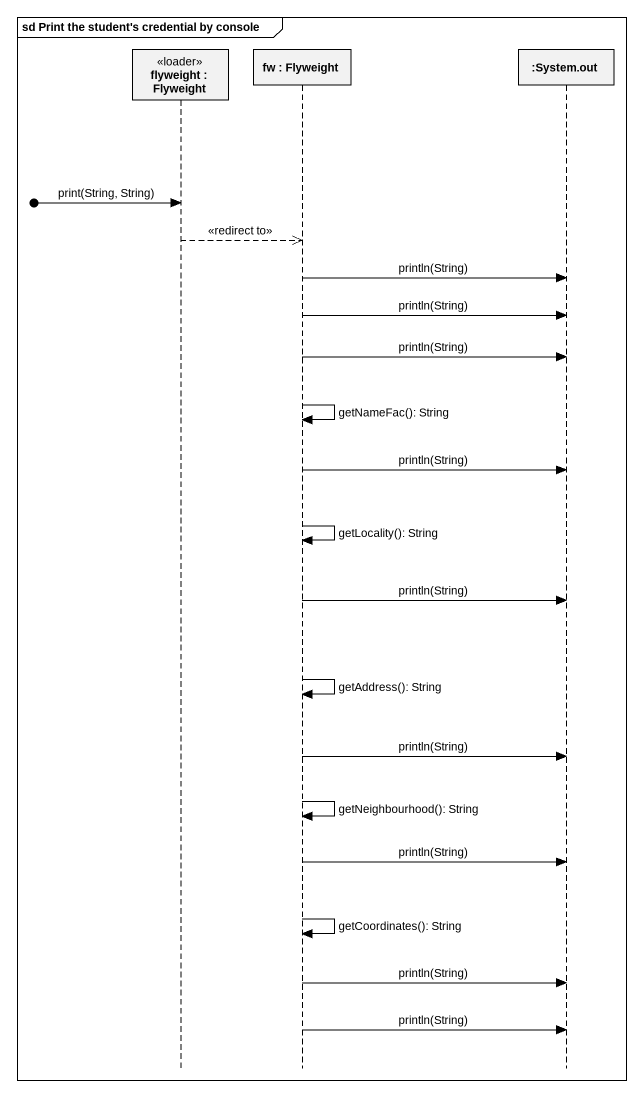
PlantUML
@startuml
mainframe sd Print the student's credential by console
hide footbox
participant "flyweight : Flyweight" as flyweight <<loader>>
participant "fw : Flyweight" as fw
participant ":System.out" as System_out

[o-> flyweight : print(String, String)
flyweight -->> fw : <<redirect to>>
fw -> System_out : println(String)
fw -> System_out : println(String)
fw -> System_out : println(String)
fw -> fw : getNameFac(): String
fw -> System_out : println(String)
fw -> fw : getLocality(): String
fw -> System_out : println(String)
fw -> fw : getAddress(): String
fw -> System_out : println(String)
fw -> fw : getNeighbourhood(): String
fw -> System_out : println(String)
fw -> fw : getCoordinates(): String
fw -> System_out : println(String)
fw -> System_out : println(String)
@enduml
